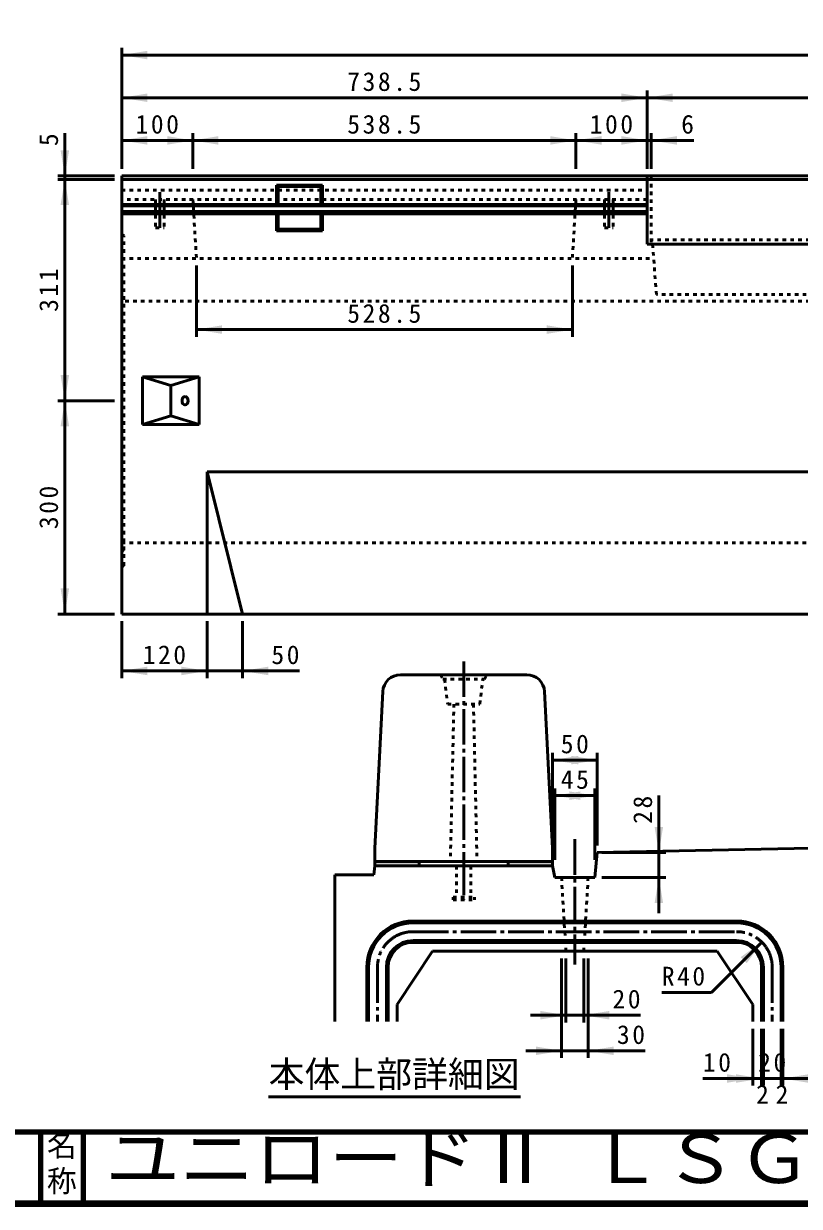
# Model space of a CAD drawing. Units: millimetres, scale not verified. Extents: x 100 to 4105, y 100 to 2870.
# Drawn here: x 1796 to 2887, y 100 to 1763 of the extents above; entities that cross this region are included whole.
import ezdxf
from ezdxf.enums import TextEntityAlignment as Align

# ---------------------------------------------------------------- set-up
doc = ezdxf.new("R2010")
doc.units = ezdxf.units.MM
doc.header["$LTSCALE"] = 5
doc.linetypes.add('USER1', pattern=[2.2, 1, -1.2])
doc.linetypes.add('USER2', pattern=[13.4, 10, -1.2, 1, -1.2])
doc.layers.add('V-nasSTD', color=7, linetype='Continuous', lineweight=35)
doc.styles.add('ＭＳ ゴシック', font='')
doc.styles.get('ＭＳ ゴシック').set_extended_font_data('MS Gothic')

msp = doc.modelspace()

# ---------------------------------------------------------------- hatches: boundary and pattern name
at = {"layer": 'V-nasSTD'}
for points in [[(1970.168, 1724.887), (1934.168, 1718.887), (1970.168, 1712.887)], [(1970.168, 1664.887), (1934.168, 1658.887), (1970.168, 1652.887)], [(2636.668, 1652.887), (2672.668, 1658.887), (2636.668, 1664.887)], [(2708.668, 1664.887), (2672.668, 1658.887), (2708.668, 1652.887)], [(1970.168, 1604.887), (1934.168, 1598.887), (1970.168, 1592.887)], [(1998.168, 1592.887), (2034.168, 1598.887), (1998.168, 1604.887)], [(2070.168, 1604.887), (2034.168, 1598.887), (2070.168, 1592.887)], [(2536.668, 1592.887), (2572.668, 1598.887), (2536.668, 1604.887)], [(2608.668, 1604.887), (2572.668, 1598.887), (2608.668, 1592.887)], [(2636.668, 1592.887), (2672.668, 1598.887), (2636.668, 1604.887)], [(2714.668, 1604.887), (2678.668, 1598.887), (2714.668, 1592.887)], [(1848.168, 1584.887), (1854.168, 1548.887), (1860.168, 1584.887)], [(1860.168, 1507.887), (1854.168, 1543.887), (1848.168, 1507.887)], [(2075.168, 1338.887), (2039.168, 1332.887), (2075.168, 1326.887)], [(2531.668, 1326.887), (2567.668, 1332.887), (2531.668, 1338.887)], [(1848.168, 1268.887), (1854.168, 1232.887), (1860.168, 1268.887)], [(1860.168, 1196.887), (1854.168, 1232.887), (1848.168, 1196.887)], [(1848.168, 968.887), (1854.168, 932.887), (1860.168, 968.887)], [(1970.168, 858.887), (1934.168, 852.887), (1970.168, 846.887)], [(2018.168, 846.887), (2054.168, 852.887), (2018.168, 858.887)], [(2140.168, 858.887), (2104.168, 852.887), (2140.168, 846.887)], [(2575.923, 733.491), (2539.923, 727.491), (2575.923, 721.491)], [(2566.423, 721.491), (2602.423, 727.491), (2566.423, 733.491)], [(2579.048, 683.491), (2543.048, 677.491), (2579.048, 671.491)], [(2563.298, 671.491), (2599.298, 677.491), (2563.298, 683.491)], [(2695.298, 633.491), (2689.298, 597.491), (2683.298, 633.491)], [(2352.423, 578.741), (2352.423, 584.991), (2289.923, 584.991), (2289.923, 578.741)], [(2539.923, 578.741), (2539.923, 584.991), (2477.423, 584.991), (2477.423, 578.741)], [(2695.298, 526.491), (2689.298, 562.491), (2683.298, 526.491)], [(2812.815, 441.898), (2834.028, 471.597), (2804.33, 450.383)], [(2522.673, 362.741), (2558.673, 368.741), (2522.673, 374.741)], [(2619.673, 374.741), (2583.673, 368.741), (2619.673, 362.741)], [(2516.423, 312.741), (2552.423, 318.741), (2516.423, 324.741)], [(2625.923, 324.741), (2589.923, 318.741), (2625.923, 312.741)], [(2785.173, 273.741), (2821.173, 279.741), (2785.173, 285.741)], [(2797.673, 273.741), (2833.673, 279.741), (2797.673, 285.741)], [(2899.673, 285.741), (2863.673, 279.741), (2899.673, 273.741)]]:
    msp.add_hatch(color=256, dxfattribs=at).paths.add_polyline_path(points)

# ---------------------------------------------------------------- linework, layer by layer
at = {"layer": 'V-nasSTD', "lineweight": 50}
for p, q in [((1934.168, 1558.887), (1934.168, 1728.887)), ((1934.168, 1718.887), (3934.168, 1718.887)), ((2672.668, 1558.887), (2672.668, 1668.887)), ((1934.168, 1658.887), (2672.668, 1658.887)), ((2672.668, 1658.887), (3195.668, 1658.887)), ((1854.168, 1608.887), (1854.168, 1548.887)), ((1934.168, 1598.887), (2034.168, 1598.887)), ((2034.168, 1558.887), (2034.168, 1608.887)), ((2034.168, 1598.887), (2572.668, 1598.887)), ((2572.668, 1558.887), (2572.668, 1608.887)), ((2572.668, 1598.887), (2672.668, 1598.887)), ((2672.668, 1598.887), (2678.668, 1598.887)), ((2678.668, 1558.887), (2678.668, 1608.887)), ((2738.668, 1598.887), (2678.668, 1598.887)), ((1924.168, 1548.887), (1844.168, 1548.887)), ((1854.168, 1543.887), (1854.168, 1548.887)), ((1934.168, 1548.887), (1934.168, 932.887)), ((1934.168, 1548.887), (3934.168, 1548.887)), ((2672.668, 1548.887), (2672.668, 1452.887)), ((3195.668, 1548.887), (2672.668, 1548.887)), ((1924.168, 1543.887), (1844.168, 1543.887)), ((1854.168, 1232.887), (1854.168, 1543.887)), ((1934.168, 1543.887), (2672.668, 1543.887)), ((2151.868, 1536.187), (2216.468, 1536.187)), ((2151.868, 1536.187), (2154.168, 1533.887)), ((2151.868, 1536.187), (2151.868, 1508.902)), ((2154.168, 1533.887), (2214.168, 1533.887)), ((2154.168, 1533.887), (2154.168, 1508.902)), ((2214.168, 1533.887), (2216.468, 1536.187)), ((2214.168, 1533.887), (2214.168, 1508.902)), ((2216.468, 1536.187), (2216.468, 1508.902)), ((2672.668, 1543.887), (2934.168, 1543.887)), ((1934.168, 1508.902), (2672.668, 1508.902)), ((1934.168, 1506.887), (2672.668, 1506.887)), ((1934.168, 1498.887), (2672.668, 1498.887)), ((1934.168, 1495.528), (2672.668, 1495.528)), ((2151.868, 1495.528), (2151.868, 1471.587)), ((2154.168, 1495.528), (2154.168, 1473.887)), ((2214.168, 1495.528), (2214.168, 1473.887)), ((2216.468, 1495.528), (2216.468, 1471.587)), ((2151.868, 1471.587), (2154.168, 1473.887)), ((2151.868, 1471.587), (2216.468, 1471.587)), ((2154.168, 1473.887), (2214.168, 1473.887)), ((2214.168, 1473.887), (2216.468, 1471.587)), ((3195.668, 1452.887), (2672.668, 1452.887)), ((2039.168, 1422.887), (2039.168, 1322.887)), ((2567.668, 1422.887), (2567.668, 1322.887)), ((2039.168, 1332.887), (2567.668, 1332.887)), ((1963.168, 1266.387), (1963.168, 1199.387)), ((1963.168, 1266.387), (2043.168, 1266.387)), ((1963.168, 1266.387), (2003.168, 1254.387)), ((2003.168, 1254.387), (2043.168, 1266.387)), ((2043.168, 1266.387), (2043.168, 1199.387)), ((2003.168, 1254.387), (2003.168, 1211.387)), ((1924.168, 1232.887), (1844.168, 1232.887)), ((1854.168, 932.887), (1854.168, 1232.887)), ((1963.168, 1199.387), (2003.168, 1211.387)), ((1963.168, 1199.387), (2043.168, 1199.387)), ((2003.168, 1211.387), (2043.168, 1199.387)), ((2054.168, 1132.887), (2054.168, 932.887)), ((2054.168, 1132.887), (2934.168, 1132.887)), ((2054.168, 1132.887), (2104.168, 932.887)), ((1924.168, 932.887), (1844.168, 932.887)), ((1934.168, 932.887), (3934.168, 932.887)), ((1934.168, 922.887), (1934.168, 842.887)), ((2054.168, 922.887), (2054.168, 842.887)), ((2104.168, 922.887), (2104.168, 842.887)), ((1934.168, 852.887), (2054.168, 852.887)), ((2054.168, 852.887), (2104.168, 852.887)), ((2184.168, 852.887), (2104.168, 852.887)), ((2326.173, 847.491), (2503.672, 847.491)), ((2301.206, 823.772), (2289.923, 603.741)), ((2539.923, 603.741), (2528.639, 823.772)), ((2539.923, 607.491), (2539.923, 737.491)), ((2602.423, 607.491), (2602.423, 737.491)), ((2539.923, 727.491), (2602.423, 727.491)), ((2543.048, 587.491), (2543.048, 687.491)), ((2599.298, 587.491), (2599.298, 687.491)), ((2543.048, 677.491), (2599.298, 677.491)), ((2689.298, 677.491), (2689.298, 597.491)), ((2289.923, 603.741), (2289.923, 584.991)), ((2539.923, 603.741), (2539.923, 584.991)), ((2602.423, 597.491), (2902.423, 603.741)), ((2289.923, 584.991), (2289.923, 578.741)), ((2289.923, 584.991), (2539.923, 584.991)), ((2352.423, 584.991), (2352.423, 578.741)), ((2477.423, 584.991), (2477.423, 578.741)), ((2539.923, 584.991), (2539.923, 578.741)), ((2602.423, 597.491), (2599.298, 562.491)), ((2609.298, 597.491), (2699.298, 597.491)), ((2689.298, 562.491), (2689.298, 597.491)), ((2233.673, 359.741), (2233.673, 566.241)), ((2233.673, 566.241), (2288.673, 566.241)), ((2289.923, 578.741), (2288.673, 566.241)), ((2539.923, 578.741), (2289.923, 578.741)), ((2539.923, 578.741), (2543.048, 562.491)), ((2599.298, 562.491), (2543.048, 562.491)), ((2609.298, 562.491), (2699.298, 562.491)), ((2689.298, 512.491), (2689.298, 562.491)), ((2343.673, 501.241), (2798.673, 501.241)), ((2343.673, 498.741), (2798.673, 498.741)), ((2343.673, 473.741), (2798.673, 473.741)), ((2343.673, 471.241), (2798.673, 471.241)), ((2763.317, 400.886), (2834.028, 471.597)), ((2371.173, 458.741), (2321.173, 383.741)), ((2371.173, 458.741), (2771.173, 458.741)), ((2771.173, 458.741), (2821.173, 383.741)), ((2278.673, 396.241), (2278.673, 436.241)), ((2281.173, 436.241), (2281.173, 359.741)), ((2306.173, 436.241), (2306.173, 359.741)), ((2308.673, 396.241), (2308.673, 436.241)), ((2552.423, 448.741), (2552.423, 308.741)), ((2558.673, 448.741), (2558.673, 358.741)), ((2583.673, 448.741), (2583.673, 358.741)), ((2589.923, 448.741), (2589.923, 308.741)), ((2833.673, 436.241), (2833.673, 396.241)), ((2836.173, 436.241), (2836.173, 359.741)), ((2861.173, 436.241), (2861.173, 359.741)), ((2863.673, 436.241), (2863.673, 396.241)), ((2763.317, 400.886), (2693.317, 400.886)), ((2278.673, 359.741), (2278.673, 396.241)), ((2308.673, 359.741), (2308.673, 396.241)), ((2321.173, 383.741), (2321.173, 359.741)), ((2821.173, 383.741), (2821.173, 359.741)), ((2833.673, 396.241), (2833.673, 359.741)), ((2863.673, 396.241), (2863.673, 359.741)), ((2508.673, 368.741), (2558.673, 368.741)), ((2558.673, 368.741), (2583.673, 368.741)), ((2663.673, 368.741), (2583.673, 368.741)), ((2821.173, 349.741), (2821.173, 269.741)), ((2833.673, 349.741), (2833.673, 269.741)), ((2836.173, 349.741), (2836.173, 269.741)), ((2861.173, 349.741), (2861.173, 269.741)), ((2863.673, 349.741), (2863.673, 269.741)), ((2502.423, 318.741), (2552.423, 318.741)), ((2552.423, 318.741), (2589.923, 318.741)), ((2669.923, 318.741), (2589.923, 318.741)), ((2751.173, 279.741), (2821.173, 279.741)), ((2821.173, 279.741), (2833.673, 279.741)), ((2833.673, 279.741), (2836.173, 279.741)), ((2836.173, 279.741), (2861.173, 279.741)), ((2861.173, 279.741), (2863.673, 279.741)), ((2863.673, 279.741), (2908.673, 279.741)), ((2871.485, 279.741), (2879.298, 279.741)), ((2140.687, 253.956), (2494.696, 253.956))]:
    msp.add_line(p, q, dxfattribs=at)
at = {"layer": 'V-nasSTD', "linetype": 'USER1', "lineweight": 50}
for p, q in [((2678.668, 1548.887), (2678.668, 1452.887)), ((1934.168, 1543.887), (2672.668, 1543.887)), ((1934.168, 1528.887), (2672.668, 1528.887)), ((2672.668, 1515.887), (1934.168, 1515.887)), ((1981.868, 1515.887), (1981.868, 1475.887)), ((1993.868, 1515.887), (1993.868, 1475.887)), ((2034.168, 1515.887), (2039.168, 1432.887)), ((2572.668, 1515.887), (2567.668, 1432.887)), ((2612.968, 1515.887), (2612.968, 1475.887)), ((2624.968, 1515.887), (2624.968, 1475.887)), ((1934.168, 1466.887), (1937.168, 1464.887)), ((1937.168, 1000.887), (1937.168, 1464.887)), ((1981.868, 1475.887), (1993.868, 1475.887)), ((2612.968, 1475.887), (2624.968, 1475.887)), ((2934.168, 1458.887), (2678.668, 1458.887)), ((2680.417, 1452.887), (2685.855, 1382.167)), ((1934.168, 1442.887), (1937.168, 1444.887)), ((1934.168, 1432.887), (2681.955, 1432.887)), ((3182.48, 1382.167), (2685.855, 1382.167)), ((2934.168, 1372.887), (1934.168, 1372.887)), ((1934.168, 1032.887), (2934.168, 1032.887)), ((1934.168, 1022.887), (1937.168, 1020.887)), ((1934.168, 998.887), (1937.168, 1000.887)), ((2382.423, 847.491), (2385.548, 841.241)), ((2385.548, 841.241), (2444.298, 841.241)), ((2388.048, 841.241), (2392.423, 806.241)), ((2437.423, 806.241), (2441.798, 841.241)), ((2444.298, 841.241), (2447.423, 847.491)), ((2392.423, 806.241), (2437.423, 806.241)), ((2401.173, 806.241), (2396.173, 584.991)), ((2428.673, 806.241), (2433.673, 584.991)), ((2404.923, 578.741), (2404.923, 534.991)), ((2424.923, 578.741), (2424.923, 534.991)), ((2552.423, 562.491), (2558.673, 458.741)), ((2589.923, 562.491), (2583.673, 458.741)), ((2399.923, 534.991), (2429.923, 534.991)), ((2399.923, 534.991), (2399.923, 531.241)), ((2429.923, 534.991), (2429.923, 531.241)), ((2399.923, 531.241), (2429.923, 531.241))]:
    msp.add_line(p, q, dxfattribs=at)
at = {"layer": 'V-nasSTD', "linetype": 'USER2', "lineweight": 50}
for p, q in [((1987.868, 1525.887), (1987.868, 1475.887)), ((2618.968, 1525.887), (2618.968, 1475.887)), ((2414.923, 866.241), (2414.923, 566.241)), ((2571.173, 616.241), (2571.173, 439.991)), ((2414.923, 587.491), (2414.923, 531.241)), ((2343.673, 486.241), (2798.673, 486.241)), ((2293.673, 436.241), (2293.673, 359.741)), ((2848.673, 436.241), (2848.673, 359.741))]:
    msp.add_line(p, q, dxfattribs=at)
at = {"layer": 'V-nasSTD', "lineweight": 100}
for p, q in [((105, 205), (4100, 205)), ((1820, 205), (1820, 105)), ((1880, 205), (1880, 105)), ((105, 105), (4100, 105))]:
    msp.add_line(p, q, dxfattribs=at)
at = {"layer": 'V-nasSTD', "lineweight": 13}
msp.add_lwpolyline([(100, 100), (100, 2870), (4105, 2870), (4105, 100)], close=True, dxfattribs=at)
at = {"layer": 'V-nasSTD', "lineweight": 50}
for centre, radius, start, end in [((2326.173, 822.491), 25, 90, 177.06433), ((2503.672, 822.491), 25, 2.93567, 90), ((2343.673, 436.241), 65, 90, 180), ((2798.673, 436.241), 65, 0, 90), ((2343.673, 436.241), 62.5, 90, 180), ((2798.673, 436.241), 62.5, 0, 90), ((2343.673, 436.241), 37.5, 90, 180), ((2343.673, 436.241), 35, 90, 180), ((2798.673, 436.241), 37.5, 0, 90), ((2798.673, 436.241), 35, 0, 90)]:
    msp.add_arc(centre, radius, start, end, dxfattribs=at)
at = {"layer": 'V-nasSTD', "linetype": 'USER2', "lineweight": 50}
for centre, start, end in [((2343.673, 436.241), 90, 180), ((2798.673, 436.241), 0, 90)]:
    msp.add_arc(centre, 50, start, end, dxfattribs=at)
at = {"layer": 'V-nasSTD', "lineweight": 50}
msp.add_ellipse((2023.168, 1232.887), major_axis=(0, 6), ratio=0.707107, dxfattribs=at)

# ---------------------------------------------------------------- texts
at = {"layer": 'V-nasSTD', "style": 'ＭＳ ゴシック'}
for s, height, p in [('6', 26.39, (2720.668, 1634.887)), ('本体上部詳細図', 36.95, (2140.687, 304.356)), ('2', 26.39, (2825.923, 270.741)), ('2', 26.39, (2853.423, 270.741)), ('名', 30.79, (1828.982, 200.999)), ('称', 30.79, (1828.976, 151.01))]:
    msp.add_text(s, height=height, dxfattribs=at).set_placement(p, align=Align.TOP_LEFT)
msp.add_text('5', height=26.39, rotation=90, dxfattribs=at).set_placement((1818.168, 1590.887), align=Align.TOP_LEFT)
at = {"layer": 'V-nasSTD', "style": 'ＭＳ ゴシック', "width": 1.1}
msp.add_text('ユニロードⅡ ＬＳＧ集水', height=69.65, dxfattribs=at).set_placement((1911.5, 202.47), align=Align.TOP_LEFT)
at = {"layer": 'V-nasSTD', "char_height": 26.39, "attachment_point": 1, "style": 'ＭＳ ゴシック'}
for s, insert in [('\\T1.2;738.5', (2251.218, 1694.887)), ('\\T1.2;100', (1953.568, 1634.887)), ('\\T1.2;538.5', (2251.218, 1634.887)), ('\\T1.2;100', (2592.068, 1634.887)), ('\\T1.2;528.5', (2251.218, 1368.887)), ('\\T1.2;120', (1963.568, 888.887)), ('\\T1.2;50', (2144.568, 888.883)), ('\\T1.2;50', (2551.373, 763.491)), ('\\T1.2;45', (2551.373, 713.491)), ('\\T1.2;R40', (2693.317, 436.886)), ('\\T1.2;20', (2624.073, 404.741)), ('\\T1.2;30', (2630.323, 354.741)), ('\\T1.2;10', (2751.173, 315.741)), ('\\T1.2;20', (2828.873, 315.741))]:
    msp.add_mtext(s, dxfattribs=dict(at, insert=insert))
at = {"layer": 'V-nasSTD', "char_height": 26.39, "attachment_point": 1, "rotation": 90, "style": 'ＭＳ ゴシック'}
for s, insert in [('\\T1.2;311', (1818.168, 1357.787)), ('\\T1.2;300', (1818.168, 1052.287)), ('\\T1.2;28', (2653.298, 637.891))]:
    msp.add_mtext(s, dxfattribs=dict(at, insert=insert))

doc.saveas('drawing.dxf')
